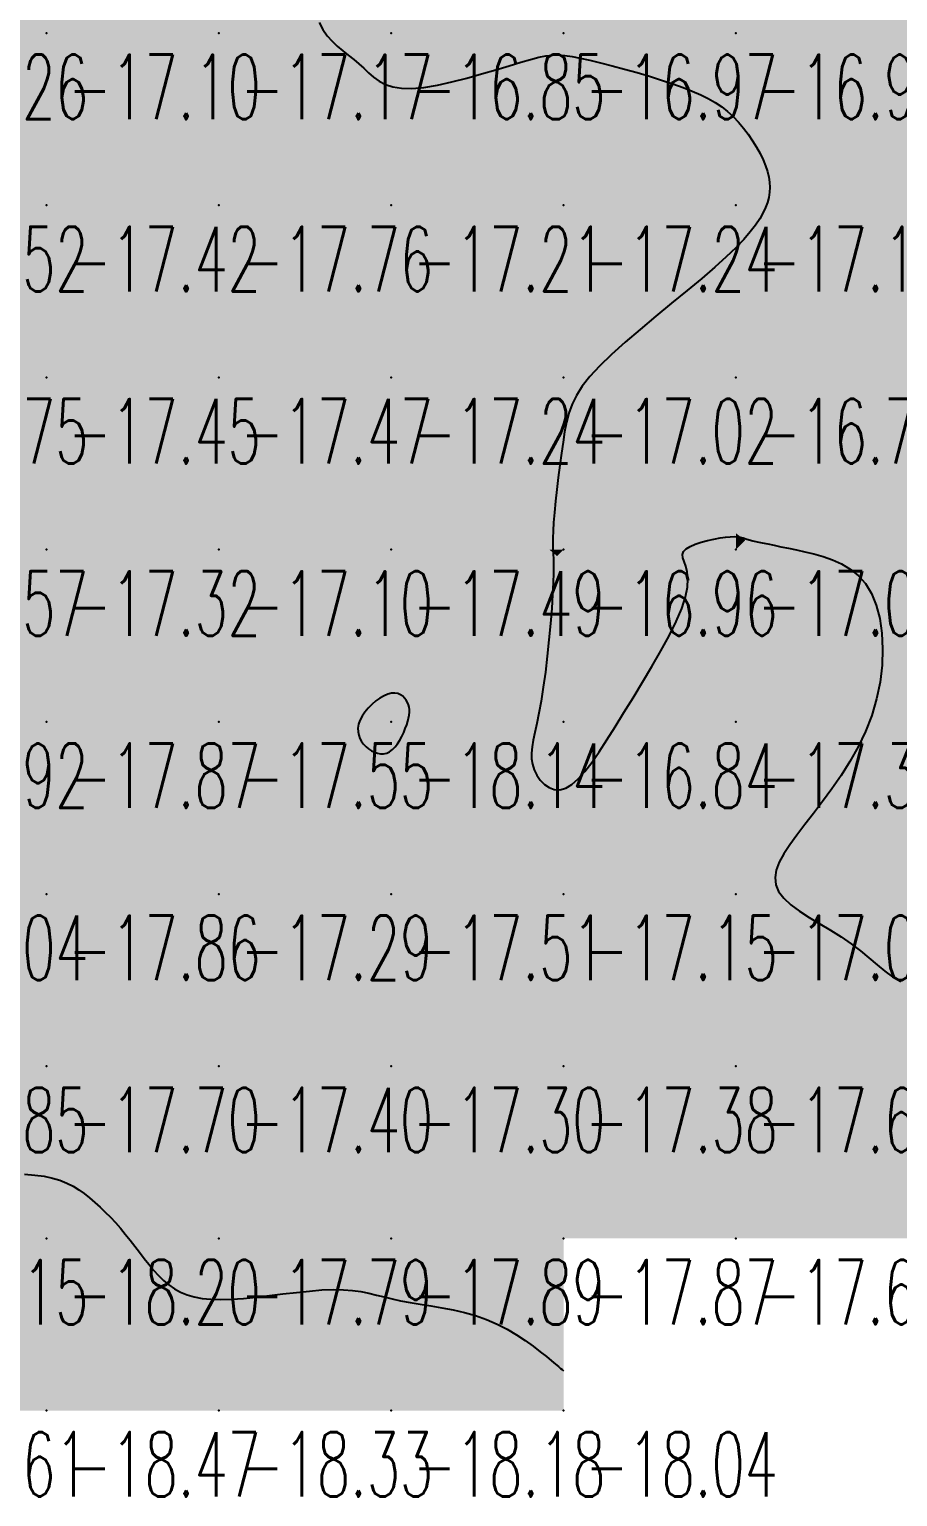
# Model space of a CAD drawing. Header units: millimetres. Extents: x 88261 to 90953, y 390274 to 392322.
# Drawn here: x 89749.3 to 89799.6, y 390332.2 to 390417.5 of the extents above; entities that cross this region are included whole.
import ezdxf
from ezdxf.enums import TextEntityAlignment as Align

# ---------------------------------------------------------------- set-up
doc = ezdxf.new("R2010")
doc.units = ezdxf.units.MM
doc.header["$LTSCALE"] = 25
for name, color, linetype in [('CN_03_00', 7, 'Continuous'), ('COTEAlt', 7, 'Continuous'), ('TN_COLORIAGE', 7, 'Continuous')]:
    doc.layers.add(name, color=color, linetype=linetype)
doc.styles.add('Simplex 1.0', font='Simplex.shx', dxfattribs={"width": 0.99, "height": 2.5})
doc.styles.get("Standard").update_dxf_attribs({"font": 'times.ttf'})

# ---------------------------------------------------------------- blocks, each defined once
blk = doc.blocks.new('COTE')
at = {"color": 0}
blk.add_point((0, 0), dxfattribs=at)
at = {"layer": 'COTEAlt'}
blk.add_attdef('ALT', text='', height=3.75, dxfattribs=at).set_placement((1.25, -1.25), align=Align.TOP_LEFT)

msp = doc.modelspace()

# ---------------------------------------------------------------- linework, layer by layer
at = {"layer": 'CN_03_00', "flags": 128}
for points, elevation in [([(89766.069, 390417.845), (89766.283, 390417.439), (89766.535, 390417.081), (89766.817, 390416.763), (89767.12, 390416.475), (89767.435, 390416.209), (89767.755, 390415.956), (89768.07, 390415.709), (89768.372, 390415.456), (89768.656, 390415.195), (89768.935, 390414.933), (89769.226, 390414.682), (89769.545, 390414.454), (89769.909, 390414.262), (89770.335, 390414.118), (89770.838, 390414.033), (89771.437, 390414.019), (89772.139, 390414.085), (89772.924, 390414.218), (89773.763, 390414.403), (89774.627, 390414.624), (89775.489, 390414.865), (89776.318, 390415.11), (89777.086, 390415.344), (89777.765, 390415.55), (89778.336, 390415.715), (89778.814, 390415.839), (89779.227, 390415.922), (89779.599, 390415.966), (89779.958, 390415.973), (89780.329, 390415.945), (89780.739, 390415.882), (89781.212, 390415.787), (89781.768, 390415.662), (89782.396, 390415.51), (89783.076, 390415.337), (89783.788, 390415.146), (89784.514, 390414.942), (89785.236, 390414.73), (89785.932, 390414.514), (89786.585, 390414.298), (89787.18, 390414.086), (89787.718, 390413.875), (89788.205, 390413.661), (89788.648, 390413.439), (89789.052, 390413.205), (89789.424, 390412.954), (89789.769, 390412.684), (89790.093, 390412.389), (89790.401, 390412.066), (89790.693, 390411.721), (89790.965, 390411.36), (89791.217, 390410.988), (89791.445, 390410.612), (89791.647, 390410.238), (89791.822, 390409.873), (89791.966, 390409.523), (89792.079, 390409.192), (89792.159, 390408.877), (89792.207, 390408.575), (89792.223, 390408.281), (89792.207, 390407.991), (89792.159, 390407.7), (89792.078, 390407.406), (89791.965, 390407.102), (89791.819, 390406.786), (89791.63, 390406.45), (89791.388, 390406.088), (89791.084, 390405.693), (89790.706, 390405.258), (89790.244, 390404.777), (89789.69, 390404.244), (89789.031, 390403.651), (89788.264, 390402.995), (89787.415, 390402.29), (89786.515, 390401.55), (89785.594, 390400.793), (89784.684, 390400.033), (89783.817, 390399.288), (89783.024, 390398.573), (89782.336, 390397.904), (89781.776, 390397.292), (89781.336, 390396.727), (89780.997, 390396.194), (89780.742, 390395.679), (89780.554, 390395.165), (89780.416, 390394.638), (89780.309, 390394.083), (89780.217, 390393.485), (89780.125, 390392.834), (89780.032, 390392.145), (89779.943, 390391.437), (89779.859, 390390.731), (89779.784, 390390.046), (89779.72, 390389.403), (89779.67, 390388.822), (89779.637, 390388.322), (89779.622, 390387.914), (89779.623, 390387.578), (89779.633, 390387.282), (89779.648, 390386.994), (89779.662, 390386.685), (89779.671, 390386.324), (89779.669, 390385.88), (89779.652, 390385.322), (89779.615, 390384.631), (89779.56, 390383.826), (89779.487, 390382.942), (89779.401, 390382.009), (89779.301, 390381.061), (89779.192, 390380.129), (89779.073, 390379.245), (89778.949, 390378.443), (89778.821, 390377.745), (89778.697, 390377.145), (89778.583, 390376.628), (89778.487, 390376.179), (89778.417, 390375.784), (89778.38, 390375.428), (89778.384, 390375.096), (89778.436, 390374.773), (89778.541, 390374.449), (89778.696, 390374.136), (89778.896, 390373.85), (89779.135, 390373.607), (89779.408, 390373.422), (89779.709, 390373.314), (89780.032, 390373.297), (89780.372, 390373.388), (89780.725, 390373.599), (89781.092, 390373.925), (89781.476, 390374.356), (89781.88, 390374.884), (89782.305, 390375.499), (89782.756, 390376.191), (89783.234, 390376.953), (89783.741, 390377.773), (89784.278, 390378.642), (89784.828, 390379.542), (89785.373, 390380.452), (89785.892, 390381.355), (89786.367, 390382.229), (89786.778, 390383.057), (89787.106, 390383.817), (89787.333, 390384.492), (89787.445, 390385.066), (89787.465, 390385.547), (89787.419, 390385.945), (89787.337, 390386.274), (89787.247, 390386.545), (89787.176, 390386.769), (89787.154, 390386.96), (89787.207, 390387.128), (89787.358, 390387.283), (89787.592, 390387.426), (89787.891, 390387.557), (89788.235, 390387.672), (89788.602, 390387.772), (89788.973, 390387.855), (89789.328, 390387.919), (89789.647, 390387.964), (89789.914, 390387.988), (89790.138, 390387.993), (89790.329, 390387.981), (89790.5, 390387.956), (89790.663, 390387.918), (89790.831, 390387.872), (89791.015, 390387.818), (89791.228, 390387.76), (89791.479, 390387.7), (89791.77, 390387.636), (89792.098, 390387.567), (89792.463, 390387.492), (89792.862, 390387.411), (89793.295, 390387.321), (89793.759, 390387.221), (89794.253, 390387.111), (89794.774, 390386.987), (89795.311, 390386.838), (89795.85, 390386.651), (89796.378, 390386.413), (89796.882, 390386.112), (89797.349, 390385.734), (89797.765, 390385.267), (89798.118, 390384.697), (89798.396, 390384.018), (89798.597, 390383.242), (89798.72, 390382.388), (89798.763, 390381.476), (89798.727, 390380.523), (89798.61, 390379.549), (89798.412, 390378.572), (89798.132, 390377.611), (89797.772, 390376.682), (89797.344, 390375.79), (89796.865, 390374.934), (89796.35, 390374.118), (89795.814, 390373.342), (89795.273, 390372.607), (89794.743, 390371.916), (89794.24, 390371.268), (89793.778, 390370.665), (89793.37, 390370.104), (89793.028, 390369.58), (89792.764, 390369.089), (89792.589, 390368.627), (89792.517, 390368.191), (89792.558, 390367.775), (89792.725, 390367.377), (89793.023, 390366.992), (89793.435, 390366.616), (89793.937, 390366.245), (89794.503, 390365.877), (89795.111, 390365.506), (89795.736, 390365.131), (89796.353, 390364.747), (89796.939, 390364.35), (89797.475, 390363.941), (89797.97, 390363.529), (89798.437, 390363.132), (89798.89, 390362.762), (89799.344, 390362.435), (89799.811, 390362.165)], -17), ([(89748.972, 390350.96), (89749.571, 390350.92), (89750.11, 390350.848), (89750.592, 390350.745), (89751.027, 390350.612), (89751.421, 390350.453), (89751.783, 390350.269), (89752.119, 390350.063), (89752.438, 390349.837), (89752.747, 390349.592), (89753.053, 390349.332), (89753.356, 390349.058), (89753.656, 390348.769), (89753.953, 390348.467), (89754.246, 390348.153), (89754.534, 390347.827), (89754.817, 390347.491), (89755.095, 390347.145), (89755.367, 390346.792), (89755.636, 390346.435), (89755.905, 390346.08), (89756.176, 390345.733), (89756.453, 390345.4), (89756.738, 390345.085), (89757.035, 390344.794), (89757.345, 390344.534), (89757.672, 390344.308), (89758.023, 390344.117), (89758.404, 390343.962), (89758.821, 390343.841), (89759.28, 390343.755), (89759.788, 390343.703), (89760.352, 390343.686), (89760.978, 390343.703), (89761.668, 390343.752), (89762.408, 390343.826), (89763.18, 390343.915), (89763.967, 390344.011), (89764.749, 390344.103), (89765.508, 390344.183), (89766.227, 390344.242), (89766.888, 390344.269), (89767.477, 390344.259), (89768.005, 390344.215), (89768.489, 390344.145), (89768.943, 390344.053), (89769.385, 390343.948), (89769.83, 390343.835), (89770.293, 390343.721), (89770.792, 390343.612), (89771.337, 390343.513), (89771.924, 390343.419), (89772.542, 390343.321), (89773.183, 390343.214), (89773.837, 390343.088), (89774.494, 390342.938), (89775.146, 390342.754), (89775.782, 390342.531), (89776.393, 390342.263), (89776.975, 390341.96), (89777.521, 390341.635), (89778.028, 390341.301), (89778.489, 390340.971), (89778.899, 390340.657), (89779.254, 390340.371), (89779.549, 390340.128), (89779.78, 390339.936), (89779.953, 390339.791), (89780.078, 390339.688), (89780.161, 390339.618), (89780.212, 390339.576), (89780.238, 390339.555), (89780.247, 390339.547), (89780.249, 390339.546)], -18)]:
    msp.add_lwpolyline(points, dxfattribs=dict(at, elevation=elevation))
at = {"layer": 'CN_03_00', "elevation": -18, "flags": 128}
msp.add_lwpolyline([(89770.317, 390375.624), (89770.47, 390375.782), (89770.613, 390375.968), (89770.744, 390376.175), (89770.864, 390376.396), (89770.971, 390376.623), (89771.065, 390376.849), (89771.144, 390377.066), (89771.209, 390377.268), (89771.259, 390377.456), (89771.292, 390377.63), (89771.309, 390377.794), (89771.309, 390377.947), (89771.29, 390378.093), (89771.253, 390378.232), (89771.197, 390378.367), (89771.122, 390378.498), (89771.026, 390378.62), (89770.912, 390378.728), (89770.778, 390378.815), (89770.625, 390378.877), (89770.454, 390378.908), (89770.264, 390378.902), (89770.055, 390378.852), (89769.83, 390378.757), (89769.595, 390378.62), (89769.358, 390378.449), (89769.128, 390378.25), (89768.912, 390378.032), (89768.718, 390377.8), (89768.556, 390377.562), (89768.433, 390377.325), (89768.354, 390377.095), (89768.319, 390376.874), (89768.323, 390376.663), (89768.362, 390376.463), (89768.432, 390376.275), (89768.528, 390376.1), (89768.647, 390375.94), (89768.784, 390375.794), (89768.936, 390375.665), (89769.099, 390375.556), (89769.27, 390375.47), (89769.447, 390375.41), (89769.627, 390375.38), (89769.807, 390375.383), (89769.984, 390375.423), (89770.155, 390375.502), (89770.317, 390375.624)], close=True, dxfattribs=at)
at = {"layer": 'TN_COLORIAGE', "color": 193}
for points in [[(89740.249, 390427.239, -17.453), (89740.249, 390417.239, -17.453), (89750.249, 390427.239, -17.453)], [(89740.249, 390417.239, -17.453), (89750.249, 390417.239, -17.453), (89750.249, 390427.239, -17.453)], [(89750.249, 390417.239, -17.419), (89760.249, 390417.239, -17.419), (89760.249, 390427.239, -17.419)], [(89750.249, 390427.239, -17.419), (89750.249, 390417.239, -17.419), (89760.249, 390427.239, -17.419)], [(89760.249, 390427.239, -17), (89767.581, 390427.239, -17), (89760.249, 390417.239, -17), (89765.527, 390422.517, -17)], [(89765.527, 390422.517, -17.171), (89765.571, 390417.239, -17.171), (89760.249, 390417.239, -17.171)], [(89740.249, 390407.239, -17.099), (89750.249, 390407.239, -17.099), (89750.249, 390417.239, -17.099)], [(89740.249, 390417.239, -17.099), (89740.249, 390407.239, -17.099), (89750.249, 390417.239, -17.099)], [(89750.249, 390407.239, -17.171), (89760.249, 390407.239, -17.171), (89760.249, 390417.239, -17.171)], [(89750.249, 390417.239, -17.171), (89750.249, 390407.239, -17.171), (89760.249, 390417.239, -17.171)], [(89760.249, 390407.239, -17), (89768.603, 390415.593, -17), (89760.249, 390417.239, -17), (89765.571, 390417.239, -17)], [(89760.249, 390407.239, -17), (89768.603, 390415.593, -17), (89770.249, 390407.239, -17), (89770.249, 390413.127, -17)], [(89780.249, 390407.239, -17), (89780.249, 390416.116, -17), (89770.249, 390407.239, -17), (89779.024, 390416.014, -17)], [(89770.249, 390413.127, -17.215), (89779.024, 390416.014, -17.215), (89770.249, 390407.239, -17.215)], [(89787.254, 390414.244, -17.237), (89780.249, 390416.116, -17.237), (89780.249, 390407.239, -17.237)], [(89780.249, 390407.239, -17), (89787.254, 390414.244, -17), (89790.249, 390407.239, -17), (89790.249, 390412.697, -17)], [(89792.31, 390409.3, -17.122), (89790.249, 390412.697, -17.122), (89790.249, 390407.239, -17.122)], [(89792.309, 390407.239, -17.122), (89792.31, 390409.3, -17.122), (89790.249, 390407.239, -17.122)], [(89740.249, 390397.239, -17.419), (89750.249, 390397.239, -17.419), (89750.249, 390407.239, -17.419)], [(89740.249, 390407.239, -17.419), (89740.249, 390397.239, -17.419), (89750.249, 390407.239, -17.419)], [(89750.249, 390407.239, -17.761), (89750.249, 390397.239, -17.761), (89760.249, 390407.239, -17.761)], [(89750.249, 390397.239, -17.761), (89760.249, 390397.239, -17.761), (89760.249, 390407.239, -17.761)], [(89760.249, 390407.239, -17.215), (89760.249, 390397.239, -17.215), (89770.249, 390407.239, -17.215)], [(89760.249, 390397.239, -17.215), (89770.249, 390397.239, -17.215), (89770.249, 390407.239, -17.215)], [(89770.249, 390397.239, -17.237), (89780.249, 390397.239, -17.237), (89780.249, 390407.239, -17.237)], [(89770.249, 390407.239, -17.237), (89770.249, 390397.239, -17.237), (89780.249, 390407.239, -17.237)], [(89790.249, 390407.239, -17), (89790.249, 390404.357, -17), (89780.249, 390397.239, -17), (89780.88, 390397.239, -17)], [(89780.249, 390407.239, -17.122), (89780.249, 390397.239, -17.122), (89790.249, 390407.239, -17.122)], [(89792.309, 390407.239, -17.122), (89790.249, 390404.357, -17.122), (89790.249, 390407.239, -17.122)], [(89740.249, 390387.239, -17.45), (89750.249, 390387.239, -17.45), (89750.249, 390397.239, -17.45)], [(89740.249, 390397.239, -17.45), (89740.249, 390387.239, -17.45), (89750.249, 390397.239, -17.45)], [(89750.249, 390387.239, -17.47), (89760.249, 390387.239, -17.47), (89760.249, 390397.239, -17.47)], [(89750.249, 390397.239, -17.47), (89750.249, 390387.239, -17.47), (89760.249, 390397.239, -17.47)], [(89760.249, 390387.239, -17.24), (89770.249, 390387.239, -17.24), (89770.249, 390397.239, -17.24)], [(89760.249, 390397.239, -17.24), (89760.249, 390387.239, -17.24), (89770.249, 390397.239, -17.24)], [(89770.249, 390387.239, -17), (89779.425, 390387.239, -17), (89780.249, 390397.239, -17), (89780.249, 390394.107, -17)], [(89770.249, 390397.239, -17.02), (89770.249, 390387.239, -17.02), (89780.249, 390397.239, -17.02)], [(89780.88, 390397.239, -17.02), (89780.249, 390394.107, -17.02), (89780.249, 390397.239, -17.02)], [(89790.249, 390388.19, -17.032), (89786.092, 390387.239, -17.032), (89790.249, 390387.239, -17.032)], [(89790.793, 390387.783, -17.032), (89790.249, 390388.19, -17.032), (89790.249, 390387.239, -17.032)], [(89740.249, 390377.239, -17.316), (89750.249, 390377.239, -17.316), (89750.249, 390387.239, -17.316)], [(89740.249, 390387.239, -17.316), (89740.249, 390377.239, -17.316), (89750.249, 390387.239, -17.316)], [(89750.249, 390387.239, -17.099), (89750.249, 390377.239, -17.099), (89760.249, 390387.239, -17.099)], [(89750.249, 390377.239, -17.099), (89760.249, 390377.239, -17.099), (89760.249, 390387.239, -17.099)], [(89760.249, 390387.239, -17.494), (89760.249, 390377.239, -17.494), (89770.249, 390387.239, -17.494)], [(89767.929, 390377.239, -17.494), (89770.249, 390379.369, -17.494), (89760.249, 390377.239, -17.494), (89770.249, 390387.239, -17.494)], [(89770.249, 390379.369, -17), (89771.408, 390378.399, -17), (89770.249, 390387.239, -17), (89779.873, 390386.864, -17)], [(89779.873, 390386.864, -17.494), (89779.425, 390387.239, -17.494), (89770.249, 390387.239, -17.494)], [(89790.249, 390377.239, -17), (89783.393, 390377.239, -17), (89790.249, 390387.239, -17), (89788.628, 390385.618, -17)], [(89788.628, 390385.618, -17.032), (89786.092, 390387.239, -17.032), (89790.249, 390387.239, -17.032)], [(89790.793, 390387.783, -17.032), (89793.948, 390387.239, -17.032), (89790.249, 390387.239, -17.032)], [(89790.249, 390377.239, -17), (89798.936, 390385.926, -17), (89790.249, 390387.239, -17), (89793.948, 390387.239, -17)], [(89771.408, 390378.399, -17), (89779.873, 390386.864, -17), (89771.302, 390377.239, -17), (89778.995, 390377.239, -17)], [(89798.936, 390385.926, -17.356), (89799.016, 390377.239, -17.356), (89790.249, 390377.239, -17.356)], [(89740.249, 390370.563, -17.871), (89742.671, 390369.661, -17.871), (89740.249, 390377.239, -17.871), (89750.249, 390377.239, -17.871)], [(89742.671, 390369.661, -17.859), (89742.506, 390367.239, -17.859), (89750.249, 390377.239, -17.859), (89750.249, 390367.239, -17.859)], [(89750.249, 390377.239, -17.547), (89750.249, 390367.239, -17.547), (89760.249, 390377.239, -17.547)], [(89750.249, 390367.239, -17.547), (89760.249, 390367.239, -17.547), (89760.249, 390377.239, -17.547)], [(89767.929, 390377.239, -17.29), (89768.632, 390375.622, -17.29), (89760.249, 390377.239, -17.29), (89760.249, 390367.239, -17.29)], [(89770.249, 390375.038, -17), (89771.302, 390377.239, -17), (89770.249, 390367.239, -17), (89778.995, 390377.239, -17)], [(89778.995, 390377.239, -17.515), (89777.843, 390374.833, -17.515), (89770.249, 390367.239, -17.515)], [(89790.249, 390377.239, -17), (89783.393, 390377.239, -17), (89780.249, 390367.239, -17), (89780.249, 390372.064, -17)], [(89780.249, 390367.239, -17.356), (89790.249, 390367.239, -17.356), (89790.249, 390377.239, -17.356)], [(89790.249, 390377.239, -17), (89799.016, 390377.239, -17), (89790.249, 390367.239, -17), (89793.792, 390370.783, -17)], [(89770.249, 390375.038, -17.29), (89768.632, 390375.622, -17.29), (89770.249, 390367.239, -17.29), (89760.249, 390367.239, -17.29)], [(89770.249, 390367.239, -17), (89777.843, 390374.833, -17), (89780.249, 390367.239, -17), (89780.249, 390372.064, -17)], [(89791.256, 390367.239, -17.027), (89793.792, 390370.783, -17.027), (89790.249, 390367.239, -17.027)], [(89742.506, 390367.239, -17.846), (89740.249, 390365.135, -17.846), (89750.249, 390367.239, -17.846), (89740.249, 390357.239, -17.846)], [(89740.249, 390357.239, -17.859), (89750.249, 390357.239, -17.859), (89750.249, 390367.239, -17.859)], [(89750.249, 390367.239, -17.29), (89750.249, 390357.239, -17.29), (89760.249, 390367.239, -17.29)], [(89750.249, 390357.239, -17.29), (89760.249, 390357.239, -17.29), (89760.249, 390367.239, -17.29)], [(89760.249, 390357.239, -17.515), (89770.249, 390357.239, -17.515), (89770.249, 390367.239, -17.515)], [(89760.249, 390367.239, -17.515), (89760.249, 390357.239, -17.515), (89770.249, 390367.239, -17.515)], [(89770.249, 390357.239, -17.152), (89780.249, 390357.239, -17.152), (89780.249, 390367.239, -17.152)], [(89770.249, 390367.239, -17.152), (89770.249, 390357.239, -17.152), (89780.249, 390367.239, -17.152)], [(89780.249, 390367.239, -17.027), (89780.249, 390357.239, -17.027), (89790.249, 390367.239, -17.027)], [(89780.249, 390357.239, -17.027), (89790.249, 390357.239, -17.027), (89790.249, 390367.239, -17.027)], [(89790.249, 390357.239, -17), (89797.532, 390364.522, -17), (89790.249, 390367.239, -17), (89791.256, 390367.239, -17)], [(89790.249, 390357.239, -17), (89797.532, 390364.522, -17), (89800.249, 390357.239, -17), (89800.249, 390360.773, -17)], [(89740.249, 390352.226, -17.703), (89743.66, 390350.651, -17.703), (89740.249, 390357.239, -17.703), (89750.249, 390357.239, -17.703)], [(89743.66, 390350.651, -17.703), (89750.249, 390351.277, -17.703), (89750.249, 390357.239, -17.703)], [(89750.249, 390351.277, -17.404), (89752.769, 390349.759, -17.404), (89750.249, 390357.239, -17.404), (89760.249, 390357.239, -17.404)], [(89755.159, 390347.239, -17.404), (89752.769, 390349.759, -17.404), (89760.249, 390347.239, -17.404), (89760.249, 390357.239, -17.404)], [(89760.249, 390357.239, -17.298), (89760.249, 390347.239, -17.298), (89770.249, 390357.239, -17.298)], [(89760.249, 390347.239, -17.298), (89770.249, 390347.239, -17.298), (89770.249, 390357.239, -17.298)], [(89770.249, 390357.239, -17.377), (89770.249, 390347.239, -17.377), (89780.249, 390357.239, -17.377)], [(89770.249, 390347.239, -17.377), (89780.249, 390347.239, -17.377), (89780.249, 390357.239, -17.377)], [(89780.249, 390357.239, -17.656), (89780.249, 390347.239, -17.656), (89790.249, 390357.239, -17.656)], [(89780.249, 390347.239, -17.656), (89790.249, 390347.239, -17.656), (89790.249, 390357.239, -17.656)], [(89790.249, 390347.239, -17.134), (89800.249, 390347.239, -17.134), (89800.249, 390357.239, -17.134)], [(89790.249, 390357.239, -17.134), (89790.249, 390347.239, -17.134), (89800.249, 390357.239, -17.134)], [(89755.159, 390347.239, -17.792), (89757.165, 390344.156, -17.792), (89760.249, 390347.239, -17.792)], [(89760.249, 390343.341, -17.792), (89757.165, 390344.156, -17.792), (89760.249, 390347.239, -17.792)], [(89767.707, 390344.698, -17.792), (89760.249, 390343.341, -17.792), (89770.249, 390347.239, -17.792), (89760.249, 390347.239, -17.792)], [(89770.249, 390343.484, -17.889), (89767.707, 390344.698, -17.889), (89770.249, 390347.239, -17.889)], [(89770.249, 390343.484, -17.866), (89776.048, 390343.039, -17.866), (89770.249, 390347.239, -17.866), (89780.249, 390347.239, -17.866)], [(89780.249, 390339.546, -17.866), (89776.048, 390343.039, -17.866), (89780.249, 390347.239, -17.866)]]:
    msp.add_solid(points, dxfattribs=at)
at = {"layer": 'TN_COLORIAGE', "color": 183}
for points in [[(89765.571, 390417.239, -16.847), (89765.527, 390422.517, -16.847), (89770.249, 390417.239, -16.847), (89770.249, 390427.239, -16.847)], [(89770.249, 390427.239, -16.454), (89770.249, 390417.239, -16.454), (89780.249, 390427.239, -16.454)], [(89770.249, 390417.239, -16.454), (89780.249, 390417.239, -16.454), (89780.249, 390427.239, -16.454)], [(89780.249, 390427.239, -16.782), (89780.249, 390417.239, -16.782), (89790.249, 390427.239, -16.782)], [(89780.249, 390417.239, -16.782), (89790.249, 390417.239, -16.782), (89790.249, 390427.239, -16.782)], [(89790.249, 390427.239, -16.756), (89790.249, 390417.239, -16.756), (89800.249, 390427.239, -16.756)], [(89790.249, 390417.239, -16.756), (89800.249, 390417.239, -16.756), (89800.249, 390427.239, -16.756)], [(89765.571, 390417.239, -16.85), (89768.603, 390415.593, -16.85), (89770.249, 390417.239, -16.85)], [(89770.249, 390413.127, -16.85), (89768.603, 390415.593, -16.85), (89770.249, 390417.239, -16.85)], [(89779.024, 390416.014, -16.85), (89770.249, 390413.127, -16.85), (89780.249, 390417.239, -16.85), (89770.249, 390417.239, -16.85)], [(89779.024, 390416.014, -16.97), (89780.249, 390416.116, -16.97), (89780.249, 390417.239, -16.97)], [(89780.249, 390416.116, -16.899), (89787.254, 390414.244, -16.899), (89780.249, 390417.239, -16.899), (89790.249, 390417.239, -16.899)], [(89790.249, 390412.697, -16.899), (89787.254, 390414.244, -16.899), (89790.249, 390417.239, -16.899)], [(89790.249, 390412.697, -16.531), (89792.31, 390409.3, -16.531), (89790.249, 390417.239, -16.531), (89800.249, 390417.239, -16.531)], [(89792.31, 390409.3, -16.531), (89792.309, 390407.239, -16.531), (89800.249, 390417.239, -16.531), (89800.249, 390407.239, -16.531)], [(89790.249, 390404.357, -16.531), (89792.309, 390407.239, -16.531), (89790.249, 390397.239, -16.531), (89800.249, 390407.239, -16.531)], [(89790.249, 390397.239, -16.531), (89800.249, 390397.239, -16.531), (89800.249, 390407.239, -16.531)], [(89780.88, 390397.239, -16.7), (89790.249, 390404.357, -16.7), (89790.249, 390397.239, -16.7)], [(89786.092, 390387.239, -16.7), (89790.249, 390388.19, -16.7), (89780.249, 390387.239, -16.7), (89790.249, 390397.239, -16.7)], [(89780.249, 390394.107, -16.7), (89780.88, 390397.239, -16.7), (89780.249, 390387.239, -16.7), (89790.249, 390397.239, -16.7)], [(89790.249, 390388.19, -16.452), (89790.793, 390387.783, -16.452), (89790.249, 390397.239, -16.452), (89800.249, 390397.239, -16.452)], [(89793.948, 390387.239, -16.452), (89790.793, 390387.783, -16.452), (89800.249, 390387.239, -16.452), (89800.249, 390397.239, -16.452)], [(89780.249, 390394.107, -16.956), (89779.425, 390387.239, -16.956), (89780.249, 390387.239, -16.956)], [(89779.873, 390386.864, -16.837), (89778.995, 390377.239, -16.837), (89780.249, 390387.239, -16.837), (89780.249, 390377.239, -16.837)], [(89779.425, 390387.239, -16.956), (89779.873, 390386.864, -16.956), (89780.249, 390387.239, -16.956)], [(89786.092, 390387.239, -16.837), (89788.628, 390385.618, -16.837), (89780.249, 390387.239, -16.837), (89780.249, 390377.239, -16.837)], [(89793.948, 390387.239, -16.946), (89798.936, 390385.926, -16.946), (89800.249, 390387.239, -16.946)], [(89799.016, 390377.239, -16.946), (89798.936, 390385.926, -16.946), (89800.249, 390377.239, -16.946), (89800.249, 390387.239, -16.946)], [(89788.628, 390385.618, -16.837), (89783.393, 390377.239, -16.837), (89780.249, 390377.239, -16.837)], [(89777.843, 390374.833, -16.837), (89778.995, 390377.239, -16.837), (89780.249, 390377.239, -16.837)], [(89780.249, 390372.064, -16.837), (89777.843, 390374.833, -16.837), (89780.249, 390377.239, -16.837)], [(89780.249, 390372.064, -16.837), (89783.393, 390377.239, -16.837), (89780.249, 390377.239, -16.837)], [(89793.792, 390370.783, -16.755), (89791.256, 390367.239, -16.755), (89800.249, 390377.239, -16.755), (89800.249, 390367.239, -16.755)], [(89793.792, 390370.783, -16.95), (89799.016, 390377.239, -16.95), (89800.249, 390377.239, -16.95)], [(89791.256, 390367.239, -16.755), (89797.532, 390364.522, -16.755), (89800.249, 390367.239, -16.755)], [(89800.249, 390360.773, -16.755), (89797.532, 390364.522, -16.755), (89800.249, 390367.239, -16.755)]]:
    msp.add_solid(points, dxfattribs=at)
at = {"layer": 'TN_COLORIAGE', "color": 203}
for points in [[(89770.249, 390379.369, -18.137), (89767.929, 390377.239, -18.137), (89770.249, 390377.239, -18.137)], [(89771.408, 390378.399, -18.137), (89770.249, 390379.369, -18.137), (89770.249, 390377.239, -18.137)], [(89771.302, 390377.239, -18.137), (89771.408, 390378.399, -18.137), (89770.249, 390377.239, -18.137)], [(89768.632, 390375.622, -18.137), (89767.929, 390377.239, -18.137), (89770.249, 390377.239, -18.137)], [(89768.632, 390375.622, -18.137), (89770.249, 390375.038, -18.137), (89770.249, 390377.239, -18.137)], [(89771.302, 390377.239, -18.137), (89770.249, 390375.038, -18.137), (89770.249, 390377.239, -18.137)], [(89750.249, 390347.239, -18), (89750.249, 390351.277, -18), (89740.249, 390347.239, -18), (89743.66, 390350.651, -18)], [(89752.769, 390349.759, -18.201), (89750.249, 390351.277, -18.201), (89750.249, 390347.239, -18.201)], [(89752.769, 390349.759, -18.201), (89755.159, 390347.239, -18.201), (89750.249, 390347.239, -18.201)], [(89740.249, 390347.239, -18.201), (89740.249, 390337.239, -18.201), (89750.249, 390347.239, -18.201)], [(89740.249, 390337.239, -18.201), (89750.249, 390337.239, -18.201), (89750.249, 390347.239, -18.201)], [(89750.249, 390337.239, -18), (89757.165, 390344.156, -18), (89750.249, 390347.239, -18), (89755.159, 390347.239, -18)], [(89760.249, 390343.341, -18.326), (89767.707, 390344.698, -18.326), (89760.249, 390337.239, -18.326)], [(89760.249, 390337.239, -18), (89767.707, 390344.698, -18), (89770.249, 390337.239, -18), (89770.249, 390343.484, -18)], [(89750.249, 390337.239, -18), (89757.165, 390344.156, -18), (89760.249, 390337.239, -18), (89760.249, 390343.341, -18)], [(89776.048, 390343.039, -18.185), (89770.249, 390343.484, -18.185), (89770.249, 390337.239, -18.185)], [(89770.249, 390337.239, -18), (89776.048, 390343.039, -18), (89780.249, 390337.239, -18), (89780.249, 390339.546, -18)]]:
    msp.add_solid(points, dxfattribs=at)

# ---------------------------------------------------------------- block references
at = {"layer": 'COTEAlt'}
ref = msp.add_blockref('COTE', (89740.249, 390417.239), dxfattribs=at)
ref.add_attrib('ALT', '-17.26', dxfattribs={"height": 3.75, "style": 'Simplex 1.0', "width": 0.6}).set_placement((89741.499, 390415.989), align=Align.TOP_LEFT)
ref = msp.add_blockref('COTE', (89750.249, 390417.239), dxfattribs=at)
ref.add_attrib('ALT', '-17.10', dxfattribs={"height": 3.75, "style": 'Simplex 1.0', "width": 0.6}).set_placement((89751.499, 390415.989), align=Align.TOP_LEFT)
ref = msp.add_blockref('COTE', (89760.249, 390417.239), dxfattribs=at)
ref.add_attrib('ALT', '-17.17', dxfattribs={"height": 3.75, "style": 'Simplex 1.0', "width": 0.6}).set_placement((89761.499, 390415.989), align=Align.TOP_LEFT)
ref = msp.add_blockref('COTE', (89770.249, 390417.239), dxfattribs=at)
ref.add_attrib('ALT', '-16.85', dxfattribs={"height": 3.75, "style": 'Simplex 1.0', "width": 0.6}).set_placement((89771.499, 390415.989), align=Align.TOP_LEFT)
ref = msp.add_blockref('COTE', (89780.249, 390417.239), dxfattribs=at)
ref.add_attrib('ALT', '-16.97', dxfattribs={"height": 3.75, "style": 'Simplex 1.0', "width": 0.6}).set_placement((89781.499, 390415.989), align=Align.TOP_LEFT)
ref = msp.add_blockref('COTE', (89790.249, 390417.239), dxfattribs=at)
ref.add_attrib('ALT', '-16.90', dxfattribs={"height": 3.75, "style": 'Simplex 1.0', "width": 0.6}).set_placement((89791.499, 390415.989), align=Align.TOP_LEFT)
ref = msp.add_blockref('COTE', (89740.249, 390407.239), dxfattribs=at)
ref.add_attrib('ALT', '-17.52', dxfattribs={"height": 3.75, "style": 'Simplex 1.0', "width": 0.6}).set_placement((89741.499, 390405.989), align=Align.TOP_LEFT)
ref = msp.add_blockref('COTE', (89750.249, 390407.239), dxfattribs=at)
ref.add_attrib('ALT', '-17.42', dxfattribs={"height": 3.75, "style": 'Simplex 1.0', "width": 0.6}).set_placement((89751.499, 390405.989), align=Align.TOP_LEFT)
ref = msp.add_blockref('COTE', (89760.249, 390407.239), dxfattribs=at)
ref.add_attrib('ALT', '-17.76', dxfattribs={"height": 3.75, "style": 'Simplex 1.0', "width": 0.6}).set_placement((89761.499, 390405.989), align=Align.TOP_LEFT)
ref = msp.add_blockref('COTE', (89770.249, 390407.239), dxfattribs=at)
ref.add_attrib('ALT', '-17.21', dxfattribs={"height": 3.75, "style": 'Simplex 1.0', "width": 0.6}).set_placement((89771.499, 390405.989), align=Align.TOP_LEFT)
ref = msp.add_blockref('COTE', (89780.249, 390407.239), dxfattribs=at)
ref.add_attrib('ALT', '-17.24', dxfattribs={"height": 3.75, "style": 'Simplex 1.0', "width": 0.6}).set_placement((89781.499, 390405.989), align=Align.TOP_LEFT)
ref = msp.add_blockref('COTE', (89790.249, 390407.239), dxfattribs=at)
ref.add_attrib('ALT', '-17.12', dxfattribs={"height": 3.75, "style": 'Simplex 1.0', "width": 0.6}).set_placement((89791.499, 390405.989), align=Align.TOP_LEFT)
ref = msp.add_blockref('COTE', (89740.249, 390397.239), dxfattribs=at)
ref.add_attrib('ALT', '-17.75', dxfattribs={"height": 3.75, "style": 'Simplex 1.0', "width": 0.6}).set_placement((89741.499, 390395.989), align=Align.TOP_LEFT)
ref = msp.add_blockref('COTE', (89750.249, 390397.239), dxfattribs=at)
ref.add_attrib('ALT', '-17.45', dxfattribs={"height": 3.75, "style": 'Simplex 1.0', "width": 0.6}).set_placement((89751.499, 390395.989), align=Align.TOP_LEFT)
ref = msp.add_blockref('COTE', (89760.249, 390397.239), dxfattribs=at)
ref.add_attrib('ALT', '-17.47', dxfattribs={"height": 3.75, "style": 'Simplex 1.0', "width": 0.6}).set_placement((89761.499, 390395.989), align=Align.TOP_LEFT)
ref = msp.add_blockref('COTE', (89770.249, 390397.239), dxfattribs=at)
ref.add_attrib('ALT', '-17.24', dxfattribs={"height": 3.75, "style": 'Simplex 1.0', "width": 0.6}).set_placement((89771.499, 390395.989), align=Align.TOP_LEFT)
ref = msp.add_blockref('COTE', (89780.249, 390397.239), dxfattribs=at)
ref.add_attrib('ALT', '-17.02', dxfattribs={"height": 3.75, "style": 'Simplex 1.0', "width": 0.6}).set_placement((89781.499, 390395.989), align=Align.TOP_LEFT)
ref = msp.add_blockref('COTE', (89790.249, 390397.239), dxfattribs=at)
ref.add_attrib('ALT', '-16.70', dxfattribs={"height": 3.75, "style": 'Simplex 1.0', "width": 0.6}).set_placement((89791.499, 390395.989), align=Align.TOP_LEFT)
ref = msp.add_blockref('COTE', (89740.249, 390387.239), dxfattribs=at)
ref.add_attrib('ALT', '-17.57', dxfattribs={"height": 3.75, "style": 'Simplex 1.0', "width": 0.6}).set_placement((89741.499, 390385.989), align=Align.TOP_LEFT)
ref = msp.add_blockref('COTE', (89750.249, 390387.239), dxfattribs=at)
ref.add_attrib('ALT', '-17.32', dxfattribs={"height": 3.75, "style": 'Simplex 1.0', "width": 0.6}).set_placement((89751.499, 390385.989), align=Align.TOP_LEFT)
ref = msp.add_blockref('COTE', (89760.249, 390387.239), dxfattribs=at)
ref.add_attrib('ALT', '-17.10', dxfattribs={"height": 3.75, "style": 'Simplex 1.0', "width": 0.6}).set_placement((89761.499, 390385.989), align=Align.TOP_LEFT)
ref = msp.add_blockref('COTE', (89770.249, 390387.239), dxfattribs=at)
ref.add_attrib('ALT', '-17.49', dxfattribs={"height": 3.75, "style": 'Simplex 1.0', "width": 0.6}).set_placement((89771.499, 390385.989), align=Align.TOP_LEFT)
ref = msp.add_blockref('COTE', (89780.249, 390387.239), dxfattribs=at)
ref.add_attrib('ALT', '-16.96', dxfattribs={"height": 3.75, "style": 'Simplex 1.0', "width": 0.6}).set_placement((89781.499, 390385.989), align=Align.TOP_LEFT)
ref = msp.add_blockref('COTE', (89790.249, 390387.239), dxfattribs=at)
ref.add_attrib('ALT', '-17.03', dxfattribs={"height": 3.75, "style": 'Simplex 1.0', "width": 0.6}).set_placement((89791.499, 390385.989), align=Align.TOP_LEFT)
ref = msp.add_blockref('COTE', (89740.249, 390377.239), dxfattribs=at)
ref.add_attrib('ALT', '-17.92', dxfattribs={"height": 3.75, "style": 'Simplex 1.0', "width": 0.6}).set_placement((89741.499, 390375.989), align=Align.TOP_LEFT)
ref = msp.add_blockref('COTE', (89750.249, 390377.239), dxfattribs=at)
ref.add_attrib('ALT', '-17.87', dxfattribs={"height": 3.75, "style": 'Simplex 1.0', "width": 0.6}).set_placement((89751.499, 390375.989), align=Align.TOP_LEFT)
ref = msp.add_blockref('COTE', (89760.249, 390377.239), dxfattribs=at)
ref.add_attrib('ALT', '-17.55', dxfattribs={"height": 3.75, "style": 'Simplex 1.0', "width": 0.6}).set_placement((89761.499, 390375.989), align=Align.TOP_LEFT)
ref = msp.add_blockref('COTE', (89770.249, 390377.239), dxfattribs=at)
ref.add_attrib('ALT', '-18.14', dxfattribs={"height": 3.75, "style": 'Simplex 1.0', "width": 0.6}).set_placement((89771.499, 390375.989), align=Align.TOP_LEFT)
ref = msp.add_blockref('COTE', (89780.249, 390377.239), dxfattribs=at)
ref.add_attrib('ALT', '-16.84', dxfattribs={"height": 3.75, "style": 'Simplex 1.0', "width": 0.6}).set_placement((89781.499, 390375.989), align=Align.TOP_LEFT)
ref = msp.add_blockref('COTE', (89790.249, 390377.239), dxfattribs=at)
ref.add_attrib('ALT', '-17.36', dxfattribs={"height": 3.75, "style": 'Simplex 1.0', "width": 0.6}).set_placement((89791.499, 390375.989), align=Align.TOP_LEFT)
ref = msp.add_blockref('COTE', (89740.249, 390367.239), dxfattribs=at)
ref.add_attrib('ALT', '-18.04', dxfattribs={"height": 3.75, "style": 'Simplex 1.0', "width": 0.6}).set_placement((89741.499, 390365.989), align=Align.TOP_LEFT)
ref = msp.add_blockref('COTE', (89750.249, 390367.239), dxfattribs=at)
ref.add_attrib('ALT', '-17.86', dxfattribs={"height": 3.75, "style": 'Simplex 1.0', "width": 0.6}).set_placement((89751.499, 390365.989), align=Align.TOP_LEFT)
ref = msp.add_blockref('COTE', (89760.249, 390367.239), dxfattribs=at)
ref.add_attrib('ALT', '-17.29', dxfattribs={"height": 3.75, "style": 'Simplex 1.0', "width": 0.6}).set_placement((89761.499, 390365.989), align=Align.TOP_LEFT)
ref = msp.add_blockref('COTE', (89770.249, 390367.239), dxfattribs=at)
ref.add_attrib('ALT', '-17.51', dxfattribs={"height": 3.75, "style": 'Simplex 1.0', "width": 0.6}).set_placement((89771.499, 390365.989), align=Align.TOP_LEFT)
ref = msp.add_blockref('COTE', (89780.249, 390367.239), dxfattribs=at)
ref.add_attrib('ALT', '-17.15', dxfattribs={"height": 3.75, "style": 'Simplex 1.0', "width": 0.6}).set_placement((89781.499, 390365.989), align=Align.TOP_LEFT)
ref = msp.add_blockref('COTE', (89790.249, 390367.239), dxfattribs=at)
ref.add_attrib('ALT', '-17.03', dxfattribs={"height": 3.75, "style": 'Simplex 1.0', "width": 0.6}).set_placement((89791.499, 390365.989), align=Align.TOP_LEFT)
ref = msp.add_blockref('COTE', (89740.249, 390357.239), dxfattribs=at)
ref.add_attrib('ALT', '-17.85', dxfattribs={"height": 3.75, "style": 'Simplex 1.0', "width": 0.6}).set_placement((89741.499, 390355.989), align=Align.TOP_LEFT)
ref = msp.add_blockref('COTE', (89750.249, 390357.239), dxfattribs=at)
ref.add_attrib('ALT', '-17.70', dxfattribs={"height": 3.75, "style": 'Simplex 1.0', "width": 0.6}).set_placement((89751.499, 390355.989), align=Align.TOP_LEFT)
ref = msp.add_blockref('COTE', (89760.249, 390357.239), dxfattribs=at)
ref.add_attrib('ALT', '-17.40', dxfattribs={"height": 3.75, "style": 'Simplex 1.0', "width": 0.6}).set_placement((89761.499, 390355.989), align=Align.TOP_LEFT)
ref = msp.add_blockref('COTE', (89770.249, 390357.239), dxfattribs=at)
ref.add_attrib('ALT', '-17.30', dxfattribs={"height": 3.75, "style": 'Simplex 1.0', "width": 0.6}).set_placement((89771.499, 390355.989), align=Align.TOP_LEFT)
ref = msp.add_blockref('COTE', (89780.249, 390357.239), dxfattribs=at)
ref.add_attrib('ALT', '-17.38', dxfattribs={"height": 3.75, "style": 'Simplex 1.0', "width": 0.6}).set_placement((89781.499, 390355.989), align=Align.TOP_LEFT)
ref = msp.add_blockref('COTE', (89790.249, 390357.239), dxfattribs=at)
ref.add_attrib('ALT', '-17.66', dxfattribs={"height": 3.75, "style": 'Simplex 1.0', "width": 0.6}).set_placement((89791.499, 390355.989), align=Align.TOP_LEFT)
ref = msp.add_blockref('COTE', (89740.249, 390347.239), dxfattribs=at)
ref.add_attrib('ALT', '-18.15', dxfattribs={"height": 3.75, "style": 'Simplex 1.0', "width": 0.6}).set_placement((89741.499, 390345.989), align=Align.TOP_LEFT)
ref = msp.add_blockref('COTE', (89750.249, 390347.239), dxfattribs=at)
ref.add_attrib('ALT', '-18.20', dxfattribs={"height": 3.75, "style": 'Simplex 1.0', "width": 0.6}).set_placement((89751.499, 390345.989), align=Align.TOP_LEFT)
ref = msp.add_blockref('COTE', (89760.249, 390347.239), dxfattribs=at)
ref.add_attrib('ALT', '-17.79', dxfattribs={"height": 3.75, "style": 'Simplex 1.0', "width": 0.6}).set_placement((89761.499, 390345.989), align=Align.TOP_LEFT)
ref = msp.add_blockref('COTE', (89770.249, 390347.239), dxfattribs=at)
ref.add_attrib('ALT', '-17.89', dxfattribs={"height": 3.75, "style": 'Simplex 1.0', "width": 0.6}).set_placement((89771.499, 390345.989), align=Align.TOP_LEFT)
ref = msp.add_blockref('COTE', (89780.249, 390347.239), dxfattribs=at)
ref.add_attrib('ALT', '-17.87', dxfattribs={"height": 3.75, "style": 'Simplex 1.0', "width": 0.6}).set_placement((89781.499, 390345.989), align=Align.TOP_LEFT)
ref = msp.add_blockref('COTE', (89790.249, 390347.239), dxfattribs=at)
ref.add_attrib('ALT', '-17.65', dxfattribs={"height": 3.75, "style": 'Simplex 1.0', "width": 0.6}).set_placement((89791.499, 390345.989), align=Align.TOP_LEFT)
ref = msp.add_blockref('COTE', (89740.249, 390337.239), dxfattribs=at)
ref.add_attrib('ALT', '-18.61', dxfattribs={"height": 3.75, "style": 'Simplex 1.0', "width": 0.6}).set_placement((89741.499, 390335.989), align=Align.TOP_LEFT)
ref = msp.add_blockref('COTE', (89750.249, 390337.239), dxfattribs=at)
ref.add_attrib('ALT', '-18.47', dxfattribs={"height": 3.75, "style": 'Simplex 1.0', "width": 0.6}).set_placement((89751.499, 390335.989), align=Align.TOP_LEFT)
ref = msp.add_blockref('COTE', (89760.249, 390337.239), dxfattribs=at)
ref.add_attrib('ALT', '-18.33', dxfattribs={"height": 3.75, "style": 'Simplex 1.0', "width": 0.6}).set_placement((89761.499, 390335.989), align=Align.TOP_LEFT)
ref = msp.add_blockref('COTE', (89770.249, 390337.239), dxfattribs=at)
ref.add_attrib('ALT', '-18.18', dxfattribs={"height": 3.75, "style": 'Simplex 1.0', "width": 0.6}).set_placement((89771.499, 390335.989), align=Align.TOP_LEFT)
ref = msp.add_blockref('COTE', (89780.249, 390337.239), dxfattribs=at)
ref.add_attrib('ALT', '-18.04', dxfattribs={"height": 3.75, "style": 'Simplex 1.0', "width": 0.6}).set_placement((89781.499, 390335.989), align=Align.TOP_LEFT)

doc.saveas('drawing.dxf')
